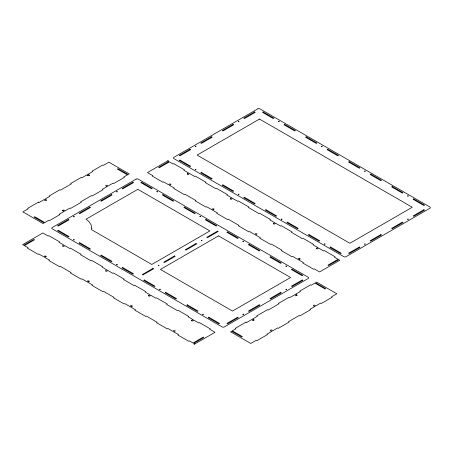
<?xml version="1.0" encoding="UTF-8"?>
<svg xmlns="http://www.w3.org/2000/svg" width="453" height="453" viewBox="0 0 453 453"><rect width="100%" height="100%" fill="white"/><g stroke="black" fill="none" stroke-linecap="round" stroke-linejoin="round"><path stroke-width="0.68" d="M168.335 160.526L147.463 172.576L152.842 175.679L152.197 176.053L162.955 182.265L163.601 181.891L168.658 184.807L169.626 183.878L171.024 184.19L170.271 184.994L169.303 185.181L174.36 188.103L173.714 188.471L184.467 194.682L185.113 194.309L195.872 200.52L195.226 200.894L205.985 207.106L206.63 206.732L211.687 209.648L212.655 208.72L214.054 209.031L213.623 209.28L213.946 209.467L212.332 210.022L217.389 212.944L216.744 213.318L227.497 219.524L228.142 219.156L238.901 225.362L238.255 225.736L249.014 231.947L249.66 231.574L254.716 234.495L255.685 233.561L257.083 233.873L256.33 234.682L255.362 234.869L260.418 237.785L259.773 238.159L270.526 244.371L271.171 243.997L281.93 250.209L281.285 250.577L292.043 256.789L292.689 256.415L297.746 259.337L298.714 258.403L300.113 258.714L299.682 258.963L300.005 259.15L298.391 259.711L303.448 262.627L302.802 263L313.555 269.212L314.201 268.839L319.58 271.942L339.807 260.265L338.731 259.648L328.618 265.486L327.972 265.113L338.085 259.275L334.427 257.162L335.073 256.789L324.314 250.577L323.669 250.951L318.612 248.034L317.644 248.963L316.245 248.652L316.675 248.408L316.353 248.221L317.966 247.661L312.91 244.739L313.555 244.371L302.802 238.159L302.157 238.533L291.398 232.321L292.043 231.947L281.285 225.736L280.639 226.109L275.583 223.193L274.614 224.122L273.216 223.81L273.646 223.561L273.323 223.374L274.937 222.819L269.88 219.898L270.526 219.524L259.773 213.318L259.127 213.686L248.369 207.48L249.014 207.106L238.255 200.894L237.61 201.268L232.553 198.346L231.585 199.28L230.186 198.969L230.617 198.72L230.294 198.533L231.908 197.972L226.851 195.056L227.497 194.682L216.744 188.471L216.098 188.844L205.339 182.633L205.985 182.265L195.226 176.053L194.58 176.427L189.524 173.505L188.556 174.439L187.157 174.128L187.587 173.878L187.265 173.692L188.878 173.131L183.822 170.215L184.467 169.841L173.714 163.629L173.069 164.003L169.411 161.891L159.297 167.729L158.652 167.355L168.765 161.517L167.689 160.9M194.122 344.376L214.994 332.332L209.614 329.223L210.26 328.85L199.501 322.638L198.856 323.012L193.799 320.095L192.831 321.024L191.432 320.713L191.862 320.469L191.54 320.282L193.154 319.722L188.097 316.8L188.742 316.432L177.984 310.22L177.338 310.594L166.585 304.382L167.231 304.008L156.472 297.797L155.826 298.17L150.77 295.254L149.801 296.183L148.403 295.871L148.833 295.622L148.51 295.435L150.124 294.88L145.068 291.959L145.713 291.585L134.954 285.379L134.309 285.747L123.556 279.541L124.201 279.167L113.443 272.955L112.797 273.329L107.74 270.407L106.772 271.341L105.373 271.03L106.127 270.22L107.095 270.033L102.038 267.117L102.684 266.743L91.925 260.532L91.279 260.905L80.526 254.694L81.172 254.326L70.413 248.114L69.768 248.487L64.711 245.566L63.743 246.5L62.344 246.189L63.097 245.379L64.066 245.192L59.009 242.276L59.654 241.902L48.896 235.69L48.25 236.064L42.876 232.961L22.65 244.637L23.726 245.254L33.839 239.416L34.485 239.79L24.371 245.628L28.029 247.74L27.384 248.114L38.143 254.326L38.788 253.952L43.845 256.868L44.807 255.939L46.206 256.251L45.776 256.494L46.098 256.681L44.485 257.242L49.541 260.164L48.896 260.532L59.654 266.743L60.3 266.37L71.059 272.581L70.413 272.955L81.172 279.167L81.817 278.793L86.874 281.709L87.837 280.781L89.235 281.092L88.805 281.341L89.128 281.528L87.514 282.083L92.571 285.005L91.925 285.379L102.684 291.585L103.329 291.217L114.088 297.423L113.443 297.797L124.201 304.008L124.847 303.635L129.903 306.556L130.866 305.622L132.265 305.934L131.834 306.183L132.157 306.37L130.543 306.93L135.6 309.846L134.954 310.22L145.713 316.432L146.359 316.058L157.117 322.27L156.472 322.638L167.231 328.85L167.876 328.476L172.933 331.398L173.895 330.464L175.294 330.775L174.541 331.585L173.573 331.772L178.629 334.688L177.984 335.061L188.742 341.273L189.388 340.899L193.046 343.012L203.159 337.174L203.805 337.547L193.691 343.385L194.767 344.008M73.596 216.511C74.264 217.582 74.875 215.73 73.596 216.511M73.596 239.739C74.264 240.809 74.875 238.958 73.596 239.739M91.817 228.193L91.489 229.637L151.812 264.467L209.903 230.928L137.831 189.314L85.996 219.241L88.556 221.166L90.991 224.558L91.817 228.193M116.625 191.67C117.293 192.735 117.905 190.883 116.625 191.67M116.625 264.58C117.293 265.651 117.905 263.799 116.625 264.58M156.857 191.67C157.525 192.735 158.137 190.883 156.857 191.67M158.256 265.39C158.929 266.455 159.507 264.614 158.256 265.39M159.654 289.427C160.322 290.492 160.934 288.64 159.654 289.427M195.277 146.262C195.945 147.327 196.551 145.475 195.277 146.262M195.277 169.49C195.945 170.554 196.551 168.703 195.277 169.49M199.886 216.511C200.554 217.582 201.166 215.73 199.886 216.511M201.285 240.549C201.84 241.579 202.655 239.886 201.33 240.486M238.306 121.421C238.856 122.452 239.677 120.758 238.352 121.353M202.684 314.269C203.352 315.333 203.963 313.482 202.684 314.269M238.306 194.331C238.969 195.402 239.552 193.556 238.306 194.331M242.916 241.353C243.584 242.423 244.195 240.571 242.916 241.353M278.538 121.421C279.207 122.486 279.812 120.634 278.538 121.421M242.916 314.269C243.584 315.333 244.195 313.482 242.916 314.269M281.336 219.173C281.998 220.243 282.581 218.397 281.336 219.173M285.945 266.2C286.613 267.264 287.225 265.413 285.945 266.2M285.945 289.427C286.613 290.492 287.225 288.64 285.945 289.427M321.568 146.262C322.236 147.327 322.842 145.475 321.568 146.262M324.365 244.02C324.909 245.056 325.752 243.346 324.41 243.952M364.597 171.104C365.265 172.174 365.871 170.322 364.597 171.104M364.597 244.02C365.265 245.084 365.848 243.244 364.597 244.02M407.626 195.945C408.295 197.015 408.9 195.164 407.626 195.945M407.626 219.173C408.295 220.243 408.9 218.391 407.626 219.173M38.358 202.191L27.599 208.403L28.245 208.776L22.865 211.879L43.092 223.556L44.168 222.933L34.054 217.095L34.7 216.727L44.813 222.565L48.471 220.452L49.117 220.821L59.87 214.614L59.224 214.241L64.281 211.319L62.667 210.764L62.99 210.577L62.559 210.328L63.958 210.016L64.926 210.951L69.983 208.029L70.628 208.403L81.387 202.191L80.742 201.817L91.5 195.605L92.146 195.979L102.899 189.767L102.259 189.399L107.31 186.477L106.342 186.291L105.589 185.487L106.987 185.175L107.956 186.104L113.012 183.188L113.658 183.561L124.416 177.35L123.771 176.976L127.429 174.864L117.316 169.026L117.961 168.652L128.074 174.49L129.15 173.873L108.924 162.197L103.544 165.3L102.899 164.926L92.146 171.138L92.791 171.511L87.735 174.428L89.349 174.988L89.026 175.175L89.456 175.424L88.811 175.798L87.412 175.362L87.735 175.175L87.089 174.801L82.033 177.723L81.387 177.35L70.628 183.561L71.274 183.929L60.515 190.141L59.87 189.767L49.117 195.979L49.762 196.353L44.705 199.269L46.319 199.83L45.996 200.016L46.427 200.266L45.781 200.639L45.028 200.577L44.06 199.643L39.003 202.565L38.358 202.191M136.11 179.128L52.203 227.576A1.523 0.878 0 0 0 52.203 228.816L222.168 326.947A1.523 0.878 0 0 0 224.32 326.947L308.227 278.499A1.523 0.878 0 0 0 308.227 277.259L138.261 179.128A1.523 0.878 0 0 0 136.11 179.128M257.785 108.879L173.878 157.321A1.523 0.878 0 0 0 173.878 158.567L343.844 256.692A1.523 0.878 0 0 0 345.996 256.692L429.903 208.25A1.523 0.878 0 0 0 429.903 207.01L259.937 108.879A1.523 0.878 0 0 0 257.785 108.879M68.335 219.501L57.582 225.707L58.227 226.081L68.981 219.869L68.335 219.501M89.853 207.078L79.094 213.289L79.739 213.663L90.498 207.451L89.853 207.078M111.364 194.654L100.611 200.866L101.257 201.24L112.01 195.028L111.364 194.654M132.882 182.236L122.123 188.448L122.769 188.816L133.527 182.61L132.882 182.236M190.017 149.247L179.258 155.458L179.903 155.832L190.662 149.62L190.017 149.247M211.528 136.829L200.775 143.04L201.421 143.408L212.174 137.202L211.528 136.829M233.046 124.405L222.287 130.617L222.933 130.991L233.691 124.779L233.046 124.405M254.558 111.987L243.805 118.193L244.45 118.567L255.203 112.355L254.558 111.987M58.227 230.305L57.582 230.679L68.335 236.891L68.981 236.517L58.227 230.305M141.489 182.236L140.843 182.61L151.596 188.816L152.242 188.448L141.489 182.236M179.903 160.056L179.258 160.43L190.017 166.636L190.662 166.268L179.903 160.056M263.165 111.987L262.519 112.355L273.278 118.567L273.923 118.193L263.165 111.987M259.507 119.065L197.117 155.085L349.869 243.278L412.264 207.259L259.507 119.065M79.739 242.729L79.094 243.102L89.853 249.309L90.498 248.94L79.739 242.729M163.001 194.654L162.355 195.028L173.114 201.24L173.759 200.866L163.001 194.654M201.421 172.474L200.775 172.848L211.528 179.06L212.174 178.686L201.421 172.474M284.682 124.405L284.037 124.779L294.79 130.991L295.435 130.617L284.682 124.405M101.257 255.147L100.611 255.52L111.364 261.732L112.01 261.358L101.257 255.147M184.518 207.078L183.873 207.451L194.626 213.663L195.271 213.289L184.518 207.078M222.933 184.898L222.287 185.271L233.046 191.483L233.691 191.109L222.933 184.898M306.194 136.829L305.549 137.202L316.307 143.408L316.953 143.04L306.194 136.829M122.769 267.57L122.123 267.944L132.882 274.156L133.527 273.782L122.769 267.57M206.03 219.501L205.385 219.869L216.143 226.081L216.789 225.707L206.03 219.501M244.45 197.321L243.805 197.695L254.558 203.901L255.203 203.533L244.45 197.321M327.712 149.247L327.066 149.62L337.819 155.832L338.465 155.458L327.712 149.247M152.995 268.38L142.242 274.586L142.888 274.96L153.641 268.748L152.995 268.38M174.513 255.956L163.754 262.168L164.399 262.542L175.158 256.33L174.513 255.956M196.024 243.533L185.271 249.745L185.917 250.118L196.67 243.907L196.024 243.533M217.542 231.115L206.783 237.327L207.429 237.695L218.187 231.489L217.542 231.115M218.51 235.894L160.419 269.433L232.497 311.047L290.583 277.508L218.51 235.894M144.286 279.994L143.641 280.362L154.394 286.573L155.039 286.2L144.286 279.994M227.548 231.919L226.902 232.293L237.655 238.505L238.301 238.131L227.548 231.919M265.962 209.739L265.316 210.113L276.075 216.324L276.721 215.951L265.962 209.739M349.223 161.67L348.578 162.044L359.337 168.256L359.982 167.882L349.223 161.67M165.798 292.411L165.152 292.785L175.911 298.997L176.557 298.623L165.798 292.411M249.059 244.343L248.414 244.716L259.173 250.928L259.818 250.554L249.059 244.343M287.479 222.163L286.834 222.536L297.587 228.748L298.233 228.374L287.479 222.163M370.741 174.094L370.095 174.462L380.848 180.673L381.494 180.3L370.741 174.094M187.316 304.835L186.67 305.209L197.423 311.415L198.069 311.047L187.316 304.835M270.577 256.766L269.931 257.134L280.684 263.346L281.33 262.972L270.577 256.766M308.991 234.586L308.346 234.954L319.105 241.166L319.75 240.792L308.991 234.586M392.253 186.511L391.607 186.885L402.366 193.097L403.011 192.723L392.253 186.511M208.827 317.253L208.182 317.627L218.941 323.838L219.586 323.465L208.827 317.253M292.089 269.184L291.443 269.558L302.202 275.769L302.847 275.396L292.089 269.184M330.509 247.004L329.863 247.378L340.616 253.589L341.262 253.216L330.509 247.004M413.77 198.935L413.125 199.309L423.878 205.515L424.523 205.147L413.77 198.935M237.655 317.253L226.902 323.465L227.548 323.838L238.301 317.627L237.655 317.253M259.173 304.835L248.414 311.047L249.059 311.415L259.818 305.209L259.173 304.835M280.684 292.411L269.931 298.623L270.577 298.997L281.33 292.785L280.684 292.411M302.202 279.994L291.443 286.2L292.089 286.573L302.847 280.362L302.202 279.994M359.337 247.004L348.578 253.216L349.223 253.589L359.982 247.378L359.337 247.004M380.848 234.586L370.095 240.792L370.741 241.166L381.494 234.954L380.848 234.586M402.366 222.163L391.607 228.374L392.253 228.748L403.011 222.536L402.366 222.163M423.878 209.739L413.125 215.951L413.77 216.324L424.523 210.113L423.878 209.739M246.047 322.1L235.288 328.312L235.934 328.685L232.281 330.798L242.389 336.636L241.743 337.004L231.636 331.166L230.56 331.789L250.781 343.465L256.16 340.362L256.806 340.73L267.564 334.524L266.919 334.15L271.976 331.228L271.007 331.041L270.254 330.237L271.653 329.926L272.621 330.854L277.672 327.938L278.318 328.312L289.076 322.1L288.431 321.726L299.19 315.515L299.835 315.888L310.594 309.676L309.948 309.308L315.005 306.387L314.037 306.2L313.283 305.396L314.682 305.084L315.65 306.013L320.701 303.097L321.347 303.47L332.106 297.259L331.46 296.885L336.839 293.782L316.619 282.106L315.543 282.723L325.65 288.561L325.005 288.935L314.897 283.097L311.239 285.209L310.594 284.835L299.835 291.047L300.481 291.421L295.424 294.337L297.038 294.897L296.715 295.084L297.145 295.333L296.5 295.707L295.747 295.645L294.778 294.71L289.722 297.632L289.076 297.259L278.318 303.47L278.963 303.838L268.21 310.05L267.564 309.676L256.806 315.888L257.451 316.262L252.395 319.178L254.008 319.739L253.686 319.926L254.116 320.175L253.47 320.548L252.717 320.486L251.749 319.552L246.692 322.474L246.047 322.1"/></g></svg>
